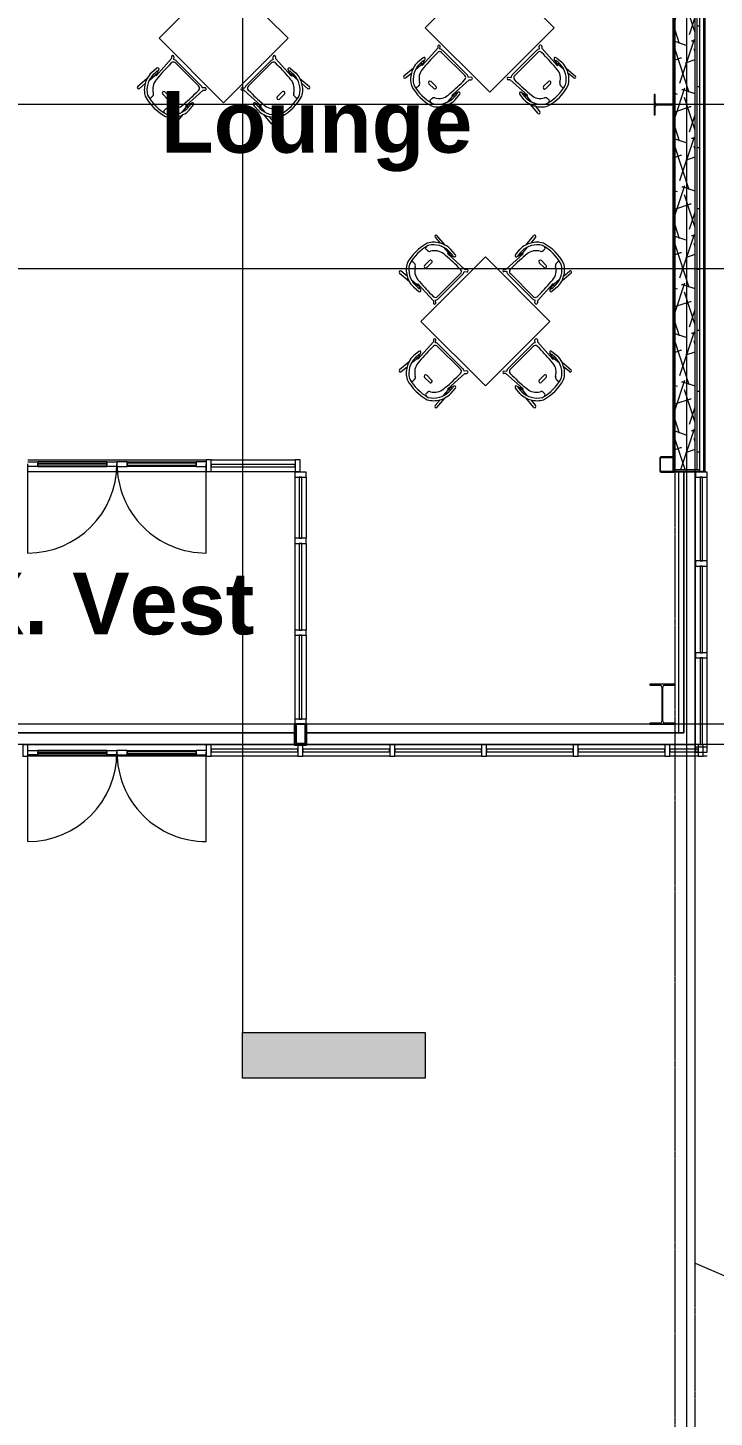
# Model space of a CAD drawing. Header units: inches. Extents: x 25557 to 33164, y -23509 to -20035.
# Drawn here: x 31950 to 32221, y -23061 to -22513 of the extents above; entities that cross this region are included whole.
import ezdxf

# ---------------------------------------------------------------- set-up
doc = ezdxf.new("R2010")
doc.units = ezdxf.units.IN
doc.header["$MEASUREMENT"] = 0
doc.linetypes.add('Grid Line 1_2_', pattern=[0.875, 0.5, -0.125, 0.125, -0.125])
for name, color, linetype, lineweight in [('A-DOOR', 31, 'Continuous', 9), ('A-GLAZ-CURT', 52, 'Continuous', 9), ('A-GLAZ-CWMG', 51, 'Continuous', 9), ('A-WALL', 113, 'Continuous', 25), ('A-WALL-PATT', 111, 'Continuous', 25), ('C-BLDG-PADS', 91, 'Continuous', 9), ('C-TOPO', 7, 'Continuous', 9), ('G-ANNO-SYMB', 111, 'Continuous', 9), ('I-FURN', 30, 'Continuous', 9), ('I-WALL', 2, 'Continuous', 9), ('L-SITE-WALL', 31, 'Continuous', 9), ('M-AREA-IDEN', 171, 'Continuous', 9), ('S-BEAM', 12, 'Continuous', 9), ('S-COLS', 52, 'Continuous', 9), ('S-GRID', 1, 'Continuous', 9)]:
    doc.layers.add(name, color=color, linetype=linetype, lineweight=lineweight)
doc.styles.add('Arial_B', font='arialbd.ttf', dxfattribs={"height": 24.354149})

# ---------------------------------------------------------------- blocks, each defined once
blk = doc.blocks.new('Struct_Sports Complex_2015_rvt-2-Overall Floor Plan')
at = {"layer": 'L-SITE-WALL', "color": 7}
for p, q in [((26274.89, -22790.8), (26274.89, -22687.68)), ((26282.89, -22687.68), (26282.89, -22687.93))]:
    blk.add_line(p, q, dxfattribs=at)
blk = doc.blocks.new('W-Wide Flange-Column - B2_B-1169488-Overall Floor Plan')
at = {"layer": 'S-COLS'}
h = blk.add_hatch(dxfattribs=at)
h.set_pattern_fill('FP_18', color=256, style=0, pattern_type=2)
h.set_pattern_definition([(225, (32200.71, -22779.428), (19.00703, -19.00703), []), (225, (32200.71, -22808.228), (19.00703, -19.00703), [])])
h.paths.add_polyline_path([(5, 7.87), (-5, 7.87), (-5, 7.44), (-0.84, 7.44), (-0.35, 7.24), (-0.14, 6.75), (-0.14, -6.75), (-0.35, -7.24), (-0.84, -7.44), (-5, -7.44), (-5, -7.87), (5, -7.87), (5, -7.44), (0.84, -7.44), (0.35, -7.24), (0.14, -6.75), (0.14, 6.75), (0.35, 7.24), (0.84, 7.44), (5, 7.44)], flags=0)
at = {"layer": 'S-COLS', "lineweight": 15}
for p, q in [((5, 7.87), (-5, 7.87)), ((-5, 7.87), (-5, 7.44)), ((-5, 7.44), (-0.84, 7.44)), ((-0.14, 6.75), (-0.14, -6.75)), ((0.14, -6.75), (0.14, 6.75)), ((0.84, 7.44), (5, 7.44)), ((5, 7.44), (5, 7.87)), ((-0.84, -7.44), (-5, -7.44)), ((-5, -7.44), (-5, -7.87)), ((-5, -7.87), (5, -7.87)), ((5, -7.44), (0.84, -7.44)), ((5, -7.87), (5, -7.44))]:
    blk.add_line(p, q, dxfattribs=at)
for centre, start, end in [((-0.84, 6.75), 0, 90), ((0.84, 6.75), 90, 180), ((-0.84, -6.75), 270, 0), ((0.84, -6.75), 180, 270)]:
    blk.add_arc(centre, 0.691, start, end, dxfattribs=at)
blk = doc.blocks.new('Falcon 7700 Series Pedestal Base - 36_ Square Top x 30_ - Wheelchair Height-460525-Overall Floor Plan')
at = {"layer": 'I-FURN'}
for p, q in [((18, 18), (-18, 18)), ((-18, 18), (-18, -18)), ((18, -18), (18, 18)), ((-18, -18), (18, -18))]:
    blk.add_line(p, q, dxfattribs=at)
blk = doc.blocks.new('HermanMiller_Collection_Air-Chair_SideChair_Arms - Arms-460524-Overall Floor Plan')
at = {"layer": 'I-FURN'}
for p, q in [((-8.45, 10.45), (-3.55, 10.02)), ((-5.47, 9.18), (-8.45, 9.45)), ((-3.35, 9.02), (-0.6, 8.8)), ((-0.69, 10.45), (2.04, 10.2)), ((-0.6, 8.8), (-0.34, 8.32)), ((0.38, 8.73), (-0.6, 8.8)), ((-0.34, 8.32), (8.79, 8.8)), ((2.2, 9.22), (0.77, 8.78)), ((6.45, 7.57), (7.62, 7.57)), ((8.7, -6.35), (8.7, 6.35)), ((8.79, 8.8), (9.32, 9.33)), ((10.01, 8.64), (9.17, 7.94)), ((9.52, 6.69), (9.52, -6.69)), ((-3.6, -1.35), (-3.6, 1.35)), ((-2.35, 1.35), (-2.35, -1.35)), ((-8.45, -9.45), (-5.47, -9.18)), ((-3.55, -10.02), (-8.45, -10.45)), ((-3.35, -9.02), (-0.6, -8.8)), ((2.04, -10.2), (-0.69, -10.45)), ((-0.34, -8.32), (-0.6, -8.8)), ((-0.6, -8.8), (0.38, -8.73)), ((8.79, -8.8), (-0.34, -8.32)), ((0.77, -8.78), (2.2, -9.22)), ((6.45, -7.57), (7.62, -7.57)), ((9.32, -9.33), (8.79, -8.8)), ((9.17, -7.94), (10.01, -8.64))]:
    blk.add_line(p, q, dxfattribs=at)
for centre, radius, start, end in [((9.93, 0), 19.77, 163.4787, 196.5213), ((-1.51, 1.66), 8.5, 117.7851, 152.2149), ((-8.45, 9.95), 0.5, 90, 270), ((-0.65, 0.76), 8.69, 90.7893, 148.9202), ((-0.23, 0.83), 6.63, 124.5004, 148.6439), ((-2.46, 4.97), 5.17, 102.2096, 125.548), ((-0.92, 1.66), 5.55, 95.4677, 123.4626), ((-1.25, 4.41), 6.06, 84.7201, 112.311), ((6.58, -76.67), 84.24, 90.0911, 95.4677), ((-0.51, -9.88), 19.32, 84.4222, 90.7893), ((0.44, 9.26), 0.53, 159.7405, 262.7198), ((0.45, 9.65), 0.924, 265.6115, 290.3639), ((1.81, 9.64), 0.521, 212.9555, 275.0445), ((2.06, 9.7), 0.499, 287, 91.3054), ((7.62, 6.48), 1.09, 353.2467, 90.0911), ((7.56, 6.82), 1.97, 356.1033, 34.6542), ((9.66, 8.99), 0.49, 315, 135), ((9.93, 0), 18.77, 163.7855, 196.2145), ((-7.66, 5.36), 2.08, 305.4968, 328.6439), ((-2.98, 1.35), 0.625, 0, 180), ((-0.65, -0.76), 8.69, 211.0798, 269.2107), ((-7.66, -5.36), 2.08, 31.3561, 54.5032), ((-0.23, -0.83), 6.63, 211.3561, 235.4996), ((-2.98, -1.35), 0.625, 180, 0), ((-1.51, -1.66), 8.5, 207.7851, 242.2149), ((-8.45, -9.95), 0.5, 90, 270), ((-2.46, -4.97), 5.17, 234.452, 257.7904), ((-0.92, -1.66), 5.55, 236.5374, 264.5323), ((-1.25, -4.41), 6.06, 247.689, 275.2799), ((6.58, 76.67), 84.24, 264.5323, 269.9089), ((-0.51, 9.88), 19.32, 269.2107, 275.5778), ((0.44, -9.26), 0.53, 97.2802, 200.2595), ((0.45, -9.65), 0.924, 69.6361, 94.3885), ((1.81, -9.64), 0.521, 84.9555, 147.0445), ((2.06, -9.7), 0.499, 268.6946, 73), ((7.62, -6.48), 1.09, 269.9089, 6.7533), ((7.56, -6.82), 1.97, 325.3458, 3.8967), ((9.66, -8.99), 0.49, 225, 45)]:
    blk.add_arc(centre, radius, start, end, dxfattribs=at)
for centre, major_axis, ratio, start_param, end_param in [((-7.46, 6.92), (0.03, 3.66), 0.320235, 2.34328, 2.536765), ((-7.87, 5.38), (-0.03, 1.79), 0.298783, 2.522217, 3.153947), ((-7.46, -6.92), (-0.03, 3.66), 0.320235, 0.604828, 0.798312), ((-7.87, -5.38), (0.03, 1.79), 0.298783, 6.270831, 6.902561)]:
    blk.add_ellipse(centre, major_axis=major_axis, ratio=ratio, start_param=start_param, end_param=end_param, dxfattribs=at)
for points in [[(-6.45, 3.67), (-6.52, 3.66), (-6.67, 3.64), (-6.9, 3.62), (-7.13, 3.61), (-7.4, 3.6), (-7.65, 3.59), (-7.83, 3.59)], [(-6.45, -3.67), (-6.52, -3.66), (-6.67, -3.64), (-6.9, -3.62), (-7.13, -3.61), (-7.4, -3.6), (-7.65, -3.59), (-7.83, -3.59)]]:
    blk.add_open_spline(points, degree=3, knots=[-1, -1, -1, -1, -0.75, -0.5, -0.375, -0.25, 0, 0, 0, 0], dxfattribs=at)
blk = doc.blocks.new('HermanMiller_Collection_Air-Chair_SideChair_Arms - Arms-457867-Overall Floor Plan')
at = {"layer": 'I-FURN'}
for p, q in [((-3.55, 10.02), (-8.45, 10.45)), ((-8.45, 9.45), (-5.47, 9.18)), ((-3.35, 9.02), (-0.6, 8.8)), ((2.04, 10.2), (-0.69, 10.45)), ((-0.34, 8.32), (-0.6, 8.8)), ((-0.6, 8.8), (0.38, 8.73)), ((8.79, 8.8), (-0.34, 8.32)), ((0.77, 8.78), (2.2, 9.22)), ((6.45, 7.57), (7.62, 7.57)), ((8.7, 6.35), (8.7, -6.35)), ((9.32, 9.33), (8.79, 8.8)), ((9.17, 7.94), (10.01, 8.64)), ((9.52, -6.69), (9.52, 6.69)), ((-3.6, 1.35), (-3.6, -1.35)), ((-2.35, -1.35), (-2.35, 1.35)), ((-5.47, -9.18), (-8.45, -9.45)), ((-8.45, -10.45), (-3.55, -10.02)), ((-3.35, -9.02), (-0.6, -8.8)), ((-0.69, -10.45), (2.04, -10.2)), ((-0.6, -8.8), (-0.34, -8.32)), ((0.38, -8.73), (-0.6, -8.8)), ((-0.34, -8.32), (8.79, -8.8)), ((2.2, -9.22), (0.77, -8.78)), ((6.45, -7.57), (7.62, -7.57)), ((8.79, -8.8), (9.32, -9.33)), ((10.01, -8.64), (9.17, -7.94))]:
    blk.add_line(p, q, dxfattribs=at)
for centre, radius, start, end in [((9.93, 0), 19.77, 163.4787, 196.5213), ((-1.51, 1.66), 8.5, 117.7851, 152.2149), ((-8.45, 9.95), 0.5, 90, 270), ((-0.65, 0.76), 8.69, 90.7893, 148.9202), ((-0.23, 0.83), 6.63, 124.5004, 148.6439), ((-2.46, 4.97), 5.17, 102.2096, 125.548), ((-0.92, 1.66), 5.55, 95.4677, 123.4626), ((-1.25, 4.41), 6.06, 84.7201, 112.311), ((6.58, -76.67), 84.24, 90.0911, 95.4677), ((-0.51, -9.88), 19.32, 84.4222, 90.7893), ((0.44, 9.26), 0.53, 159.7405, 262.7198), ((0.45, 9.65), 0.924, 265.6115, 290.3639), ((1.81, 9.64), 0.521, 212.9555, 275.0445), ((2.06, 9.7), 0.499, 287, 91.3054), ((7.62, 6.48), 1.09, 353.2467, 90.0911), ((7.56, 6.82), 1.97, 356.1033, 34.6542), ((9.66, 8.99), 0.49, 315, 135), ((9.93, 0), 18.77, 163.7855, 196.2145), ((-7.66, 5.36), 2.08, 305.4968, 328.6439), ((-2.98, 1.35), 0.625, 360, 180), ((-0.65, -0.76), 8.69, 211.0798, 269.2107), ((-7.66, -5.36), 2.08, 31.3561, 54.5032), ((-0.23, -0.83), 6.63, 211.3561, 235.4996), ((-2.98, -1.35), 0.625, 180, 360), ((-1.51, -1.66), 8.5, 207.7851, 242.2149), ((-8.45, -9.95), 0.5, 90, 270), ((-2.46, -4.97), 5.17, 234.452, 257.7904), ((-0.92, -1.66), 5.55, 236.5374, 264.5323), ((-1.25, -4.41), 6.06, 247.689, 275.2799), ((6.58, 76.67), 84.24, 264.5323, 269.9089), ((-0.51, 9.88), 19.32, 269.2107, 275.5778), ((0.44, -9.26), 0.53, 97.2802, 200.2595), ((0.45, -9.65), 0.924, 69.6361, 94.3885), ((1.81, -9.64), 0.521, 84.9555, 147.0445), ((2.06, -9.7), 0.499, 268.6946, 73), ((7.62, -6.48), 1.09, 269.9089, 6.7533), ((7.56, -6.82), 1.97, 325.3458, 3.8967), ((9.66, -8.99), 0.49, 225, 45)]:
    blk.add_arc(centre, radius, start, end, dxfattribs=at)
for centre, major_axis, ratio, start_param, end_param in [((-7.46, 6.92), (0.03, 3.66), 0.320235, 2.34328, 2.536765), ((-7.87, 5.38), (-0.03, 1.79), 0.298783, 2.522217, 3.153947), ((-7.46, -6.92), (-0.03, 3.66), 0.320235, 0.604828, 0.798312), ((-7.87, -5.38), (0.03, 1.79), 0.298783, 6.270831, 6.902561)]:
    blk.add_ellipse(centre, major_axis=major_axis, ratio=ratio, start_param=start_param, end_param=end_param, dxfattribs=at)
for points in [[(-6.45, 3.67), (-6.52, 3.66), (-6.67, 3.64), (-6.9, 3.62), (-7.13, 3.61), (-7.4, 3.6), (-7.65, 3.59), (-7.83, 3.59)], [(-6.45, -3.67), (-6.52, -3.66), (-6.67, -3.64), (-6.9, -3.62), (-7.13, -3.61), (-7.4, -3.6), (-7.65, -3.59), (-7.83, -3.59)]]:
    blk.add_open_spline(points, degree=3, knots=[-1, -1, -1, -1, -0.75, -0.5, -0.375, -0.25, 0, 0, 0, 0], dxfattribs=at)
blk = doc.blocks.new('Door_Single_Storefront - one-1142346-Overall Floor Plan')
at = {"layer": 'A-DOOR'}
for p, q in [((-17.59375, 0.75), (-13.59375, 0.75)), ((-17.59375, -35.1875), (-17.59375, 0)), ((-13.59375, 0.75), (-13.59375, -1)), ((13.59375, 0.75), (-13.59375, 0.75)), ((-13.59375, -0.5), (-13.59375, 0.25)), ((-13.59375, 0.25), (13.59375, 0.25)), ((13.59375, -1), (13.59375, 0.75)), ((13.59375, 0.75), (17.59375, 0.75)), ((13.59375, 0.25), (13.59375, -0.5)), ((17.59375, 0.75), (17.59375, -1)), ((-13.59375, -1), (-17.59375, -1)), ((13.59375, -0.5), (-13.59375, -0.5)), ((-13.59375, -1), (13.59375, -1)), ((17.59375, -1), (13.59375, -1))]:
    blk.add_line(p, q, dxfattribs=at)
blk.add_arc((-17.59375, 0), 35.1875, 270, 0, dxfattribs=at)
blk = doc.blocks.new('Door_Single_Storefront - one-1142347-Overall Floor Plan')
at = {"layer": 'A-DOOR'}
for p, q in [((-17.59375, 35.1875), (-17.59375, 0)), ((-13.59375, 1), (-17.59375, 1)), ((-13.59375, -0.75), (-13.59375, 1)), ((-13.59375, 1), (13.59375, 1)), ((13.59375, 0.5), (-13.59375, 0.5)), ((-13.59375, 0.5), (-13.59375, -0.25)), ((17.59375, 1), (13.59375, 1)), ((13.59375, 1), (13.59375, -0.75)), ((13.59375, -0.25), (13.59375, 0.5)), ((17.59375, -0.75), (17.59375, 1)), ((-17.59375, -0.75), (-13.59375, -0.75)), ((-13.59375, -0.25), (13.59375, -0.25)), ((13.59375, -0.75), (-13.59375, -0.75)), ((13.59375, -0.75), (17.59375, -0.75))]:
    blk.add_line(p, q, dxfattribs=at)
blk.add_arc((-17.59375, 0), 35.1875, 360, 90, dxfattribs=at)
blk = doc.blocks.new('System Panel - Exterior Glazing-827454-Overall Floor Plan')
at = {"layer": 'A-GLAZ-CURT'}
for p, q in [((17.09375, 1.25), (-17.09375, 1.25)), ((-17.09375, 1.25), (-17.09375, 0.25)), ((-17.09375, 0.25), (-17.09375, 1.25)), ((17.09375, 1.25), (-17.09375, 1.25)), ((-17.09375, 0.25), (17.09375, 0.25)), ((-17.09375, 0.25), (17.09375, 0.25)), ((17.09375, 0.25), (17.09375, 1.25)), ((17.09375, 1.25), (17.09375, 0.25))]:
    blk.add_line(p, q, dxfattribs=at)
blk = doc.blocks.new('Rectangular Mullion - Exterior 2_ x 4_5_-1135278-Overall Floor Plan')
at = {"layer": 'A-GLAZ-CWMG'}
for p, q in [((26053.27, -22795.43), (26018.08, -22795.43)), ((26053.27, -22799.93), (26018.08, -22799.93))]:
    blk.add_line(p, q, dxfattribs=at)
blk = doc.blocks.new('Rectangular Mullion - Exterior 2_ x 4_5_-1135279-Overall Floor Plan')
at = {"layer": 'A-GLAZ-CWMG'}
for p, q in [((26088.45, -22795.43), (26053.27, -22795.43)), ((26088.45, -22799.93), (26053.27, -22799.93))]:
    blk.add_line(p, q, dxfattribs=at)
blk = doc.blocks.new('Rectangular Mullion - Exterior 2_ x 4_5_-1135280-Overall Floor Plan')
at = {"layer": 'A-GLAZ-CWMG'}
for p, q in [((26123.27, -22795.43), (26090.45, -22795.43)), ((26124.64, -22799.93), (26090.45, -22799.93))]:
    blk.add_line(p, q, dxfattribs=at)
blk = doc.blocks.new('Rectangular Mullion - Exterior 2_ x 4_5_-V15-Overall Floor Plan')
at = {"layer": 'A-GLAZ-CWMG'}
for p, q in [((26160.83, -22795.43), (26128.02, -22795.43)), ((26160.83, -22799.93), (26126.64, -22799.93))]:
    blk.add_line(p, q, dxfattribs=at)
blk = doc.blocks.new('Rectangular Mullion - Exterior 2_ x 4_5_-V16-Overall Floor Plan')
at = {"layer": 'A-GLAZ-CWMG'}
for p, q in [((26197.02, -22795.43), (26162.83, -22795.43)), ((26197.02, -22799.93), (26162.83, -22799.93))]:
    blk.add_line(p, q, dxfattribs=at)
blk = doc.blocks.new('Rectangular Mullion - Exterior 2_ x 4_5_-1142350-Overall Floor Plan')
at = {"layer": 'A-GLAZ-CWMG', "lineweight": 13}
for p, q in [((-2, 1.5), (0, 1.5)), ((-2, -3), (-2, 1.5)), ((0, 1.5), (0, -3)), ((0, -3), (-2, -3))]:
    blk.add_line(p, q, dxfattribs=at)
blk = doc.blocks.new('Rectangular Mullion - Exterior 2_ x 4_5_-1142343-Overall Floor Plan')
at = {"layer": 'A-GLAZ-CWMG', "lineweight": 13}
for p, q in [((-1, 1.5), (1, 1.5)), ((-1, -3), (-1, 1.5)), ((1, 1.5), (1, -3)), ((1, -3), (-1, -3))]:
    blk.add_line(p, q, dxfattribs=at)
blk = doc.blocks.new('System Panel - Exterior Glazing-1142354-Overall Floor Plan')
at = {"layer": 'A-GLAZ-CURT'}
for p, q in [((5.5625, 1.25), (-5.5625, 1.25)), ((-5.5625, 1.25), (-5.5625, 0.25)), ((-5.5625, 0.25), (-5.5625, 1.25)), ((4.5625, 1.25), (-5.5625, 1.25)), ((-5.5625, 0.25), (5.5625, 0.25)), ((-5.5625, 0.25), (4.5625, 0.25)), ((5.5625, 0.25), (5.5625, 1.25))]:
    blk.add_line(p, q, dxfattribs=at)
blk = doc.blocks.new('Rectangular Mullion - Exterior 2_ x 4_5_-1135282-Overall Floor Plan')
at = {"layer": 'A-GLAZ-CWMG'}
for p, q in [((26281.52, -22795.43), (26271.39, -22795.43)), ((26282.52, -22799.93), (26271.39, -22799.93)), ((26286.02, -22799.93), (26284.52, -22799.93))]:
    blk.add_line(p, q, dxfattribs=at)
blk = doc.blocks.new('System Panel - Exterior Glazing-1142335-Overall Floor Plan')
at = {"layer": 'A-GLAZ-CURT'}
for p, q in [((16.53125, -0.25), (-16.53125, -0.25)), ((-16.53125, -0.25), (-16.53125, -1.25)), ((-16.53125, -1.25), (-16.53125, -0.25)), ((16.53125, -0.25), (-16.53125, -0.25)), ((-16.53125, -1.25), (16.53125, -1.25)), ((-16.53125, -1.25), (16.53125, -1.25)), ((16.53125, -1.25), (16.53125, -0.25)), ((16.53125, -0.25), (16.53125, -1.25))]:
    blk.add_line(p, q, dxfattribs=at)
blk = doc.blocks.new('System Panel - Exterior Glazing-V17-Overall Floor Plan')
at = {"layer": 'A-GLAZ-CURT'}
for p, q in [((17.09375, -0.25), (-17.09375, -0.25)), ((-17.09375, -0.25), (-17.09375, -1.25)), ((-17.09375, -1.25), (-17.09375, -0.25)), ((17.09375, -0.25), (-17.09375, -0.25)), ((-17.09375, -1.25), (17.09375, -1.25)), ((-17.09375, -1.25), (17.09375, -1.25)), ((17.09375, -1.25), (17.09375, -0.25)), ((17.09375, -0.25), (17.09375, -1.25))]:
    blk.add_line(p, q, dxfattribs=at)
blk = doc.blocks.new('Rectangular Mullion - Exterior 2_ x 4_5_-1135294-Overall Floor Plan')
at = {"layer": 'A-GLAZ-CWMG'}
for p, q in [((24208.7, -22795.43), (24241.77, -22795.43)), ((24208.7, -22799.93), (24241.77, -22799.93))]:
    blk.add_line(p, q, dxfattribs=at)
blk = doc.blocks.new('Rectangular Mullion - Exterior 2_ x 4_5_-V18-Overall Floor Plan')
at = {"layer": 'A-GLAZ-CWMG'}
for p, q in [((26281.52, -22796.37), (26281.52, -22761.18)), ((26286.02, -22796.37), (26286.02, -22761.18))]:
    blk.add_line(p, q, dxfattribs=at)
blk = doc.blocks.new('Rectangular Mullion - Exterior 2_ x 4_5_-1142339-Overall Floor Plan')
at = {"layer": 'A-GLAZ-CWMG', "lineweight": 13}
for p, q in [((-2, 3), (0, 3)), ((-2, -1.5), (-2, 3)), ((0, 3), (0, -1.5)), ((0, -1.5), (-2, -1.5))]:
    blk.add_line(p, q, dxfattribs=at)
blk = doc.blocks.new('Rectangular Mullion - Exterior 2_ x 4_5_-1142342-Overall Floor Plan')
at = {"layer": 'A-GLAZ-CWMG', "lineweight": 13}
for p, q in [((0, 3), (-2, 3)), ((-2, 3), (-2, -1.5)), ((0, -1.5), (0, 3)), ((-2, -1.5), (0, -1.5))]:
    blk.add_line(p, q, dxfattribs=at)
blk = doc.blocks.new('Rectangular Mullion - Exterior 2_ x 4_5_-1115231-Overall Floor Plan')
at = {"layer": 'A-GLAZ-CWMG', "lineweight": 13}
for p, q in [((-1, 3), (1, 3)), ((-1, -1.5), (-1, 3)), ((1, 3), (1, -1.5)), ((1, -1.5), (-1, -1.5))]:
    blk.add_line(p, q, dxfattribs=at)
blk = doc.blocks.new('System Panel - Exterior Glazing-827433-Overall Floor Plan')
at = {"layer": 'A-GLAZ-CURT'}
for p, q in [((17.09375, -0.25), (-17.09375, -0.25)), ((-17.09375, -0.25), (-17.09375, -1.25)), ((-17.09375, -1.25), (-17.09375, -0.25)), ((17.09375, -0.25), (-17.09375, -0.25)), ((-17.09375, -1.25), (17.09375, -1.25)), ((-17.09375, -1.25), (17.09375, -1.25)), ((17.09375, -1.25), (17.09375, -0.25)), ((17.09375, -0.25), (17.09375, -1.25))]:
    blk.add_line(p, q, dxfattribs=at)
blk = doc.blocks.new('Rectangular Mullion - Exterior 2_ x 4_5_-769211-Overall Floor Plan')
at = {"layer": 'A-GLAZ-CWMG'}
for p, q in [((26281.52, -22759.18), (26281.52, -22724.99)), ((26286.02, -22759.18), (26286.02, -22724.99))]:
    blk.add_line(p, q, dxfattribs=at)
blk = doc.blocks.new('Rectangular Mullion - Exterior 2_ x 4_5_-827464-Overall Floor Plan')
at = {"layer": 'A-GLAZ-CWMG', "lineweight": 13}
for p, q in [((-1, 3), (1, 3)), ((-1, -1.5), (-1, 3)), ((1, 3), (1, -1.5)), ((1, -1.5), (-1, -1.5))]:
    blk.add_line(p, q, dxfattribs=at)
blk = doc.blocks.new('System Panel - Exterior Glazing-1142345-Overall Floor Plan')
at = {"layer": 'A-GLAZ-CURT'}
for p, q in [((16.53125, 1.25), (-16.53125, 1.25)), ((-16.53125, 1.25), (-16.53125, 0.25)), ((-16.53125, 0.25), (-16.53125, 1.25)), ((16.53125, 1.25), (-16.53125, 1.25)), ((-16.53125, 0.25), (16.53125, 0.25)), ((-16.53125, 0.25), (16.53125, 0.25)), ((16.53125, 0.25), (16.53125, 1.25)), ((16.53125, 1.25), (16.53125, 0.25))]:
    blk.add_line(p, q, dxfattribs=at)
blk = doc.blocks.new('System Panel - Exterior Glazing-1142649-Overall Floor Plan')
at = {"layer": 'A-GLAZ-CURT'}
for p, q in [((12.06, 1.25), (-12.06, 1.25)), ((-12.06, 1.25), (-12.06, 0.25)), ((-12.06, 0.25), (-12.06, 1.25)), ((12.06, 1.25), (-12.06, 1.25)), ((-12.06, 0.25), (12.06, 0.25)), ((-12.06, 0.25), (12.06, 0.25)), ((12.06, 0.25), (12.06, 1.25)), ((12.06, 1.25), (12.06, 0.25))]:
    blk.add_line(p, q, dxfattribs=at)
blk = doc.blocks.new('Rectangular Mullion - Exterior 2_ x 4_5_-1135311-Overall Floor Plan')
at = {"layer": 'A-GLAZ-CWMG'}
for p, q in [((26123.39, -22752.24), (26123.39, -22785.3)), ((26127.89, -22752.24), (26127.89, -22785.3))]:
    blk.add_line(p, q, dxfattribs=at)
blk = doc.blocks.new('Rectangular Mullion - Exterior 2_ x 4_5_-769167-Overall Floor Plan')
at = {"layer": 'A-GLAZ-CWMG'}
for p, q in [((26123.39, -22716.05), (26123.39, -22750.24)), ((26127.89, -22716.05), (26127.89, -22750.24))]:
    blk.add_line(p, q, dxfattribs=at)
blk = doc.blocks.new('Rectangular Mullion - Exterior 2_ x 4_5_-1142647-Overall Floor Plan')
at = {"layer": 'A-GLAZ-CWMG'}
for p, q in [((26123.39, -22689.93), (26123.39, -22714.05)), ((26127.89, -22689.93), (26127.89, -22714.05))]:
    blk.add_line(p, q, dxfattribs=at)
blk = doc.blocks.new('Rectangular Mullion - Exterior 2_ x 4_5_-1142586-Overall Floor Plan')
at = {"layer": 'A-GLAZ-CWMG', "lineweight": 13}
for p, q in [((-2, 1.5), (0, 1.5)), ((-2, -3), (-2, 1.5)), ((0, 1.5), (0, -3)), ((0, -3), (-2, -3))]:
    blk.add_line(p, q, dxfattribs=at)
blk = doc.blocks.new('Rectangular Mullion - Exterior 2_ x 4_5_-827470-Overall Floor Plan')
at = {"layer": 'A-GLAZ-CWMG', "lineweight": 13}
for p, q in [((-1, 1.5), (1, 1.5)), ((-1, -3), (-1, 1.5)), ((1, 1.5), (1, -3)), ((1, -3), (-1, -3))]:
    blk.add_line(p, q, dxfattribs=at)
blk = doc.blocks.new('Rectangular Mullion - Exterior 2_ x 4_5_-1135312-Overall Floor Plan')
at = {"layer": 'A-GLAZ-CWMG'}
for p, q in [((26053.27, -22683.18), (26088.45, -22683.18)), ((26053.27, -22687.68), (26088.45, -22687.68))]:
    blk.add_line(p, q, dxfattribs=at)
blk = doc.blocks.new('Rectangular Mullion - Exterior 2_ x 4_5_-1135350-Overall Floor Plan')
at = {"layer": 'A-GLAZ-CWMG'}
for p, q in [((26018.08, -22683.18), (26053.27, -22683.18)), ((26018.08, -22687.68), (26053.27, -22687.68))]:
    blk.add_line(p, q, dxfattribs=at)
blk = doc.blocks.new('Rectangular Mullion - Exterior 2_ x 4_5_-1142587-Overall Floor Plan')
at = {"layer": 'A-GLAZ-CWMG', "lineweight": 13}
for p, q in [((0, 1.5), (-2, 1.5)), ((-2, 1.5), (-2, -3)), ((0, -3), (0, 1.5)), ((-2, -3), (0, -3))]:
    blk.add_line(p, q, dxfattribs=at)
blk = doc.blocks.new('Section - 3_32_ x 3_8_-18514-Overall Floor Plan')
at = {"layer": 'G-ANNO-SYMB'}
blk.add_hatch(color=256, dxfattribs=at).paths.add_polyline_path([(0, 0.375), (0, 0), (-0.09375, 0), (-0.09375, 0.375)], flags=0)
for p, q in [((0, 0.375), (-0.09375, 0.375)), ((-0.09375, 0.375), (-0.09375, 0)), ((0, 0), (0, 0.375)), ((-0.09375, 0), (0, 0))]:
    blk.add_line(p, q, dxfattribs=at)

msp = doc.modelspace()

# ---------------------------------------------------------------- hatches: boundary and pattern name
at = {"layer": 'A-WALL-PATT', "lineweight": 9}
h = msp.add_hatch(dxfattribs=at)
h.set_pattern_fill('FP_20', color=256, style=0, pattern_type=2)
h.set_pattern_definition([(161.57, (5933.279, 0.96), (-7.6802237, -0.0009796), [0, -54.643, 6.067, 0]), (18.43, (5931.359, 0.96), (-7.6802237, 0.0009796), [0, -54.643, 6.067, 0]), (108.43, (5933.279, 0.96), (3.8382953, -19.20136532), [18.211, -42.499]), (71.57, (5931.359, 0.96), (3.8382953, 19.20136532), [18.211, -42.499])])
h.paths.add_polyline_path([(32205.71, -22686.93), (32213.71, -22686.93), (32213.71, -22373.68), (32205.71, -22373.68), (32205.71, -22685.29)], flags=0)
h = msp.add_hatch(dxfattribs=at)
h.set_pattern_fill('FP_22', color=256, style=0, pattern_type=2)
h.set_pattern_definition([(0, (5932.32, 0), (0, 24), []), (90, (5932.32, 0), (-24, 1e-15), [])])
h.paths.add_polyline_path([(32214.46, -22686.93), (32215.46, -22686.93), (32215.46, -22373.68), (32214.46, -22373.68), (32214.46, -22685.29)], flags=0)
h = msp.add_hatch(dxfattribs=at)
h.set_pattern_fill('FP_19', color=256, style=0, pattern_type=2)
h.set_pattern_definition([(0, (5932.319, 0), (61.44, 15.36), [2.534, -43.546, 2.534, -43.546, -245.76]), (0, (5932.319, 0), (61.44, 15.36), [-92.16, 2.534, -89.626, 2.534, -43.546, -107.52]), (0, (5932.319, 0), (61.44, 15.36), [-230.4, 2.534, -28.186, 2.534, -74.266]), (120, (5955.359, 7.68), (-44.02215, 45.528601), [2.534, -43.546, 2.534, -43.546, -245.76]), (120, (5955.359, 7.68), (-44.02215, 45.528601), [-92.16, 2.534, -89.626, 2.534, -43.546, -107.52]), (120, (5955.359, 7.68), (-44.02215, 45.528601), [-230.4, 2.534, -28.186, 2.534, -74.266]), (240, (5963.039, 38.4), (-17.41785, -60.888601), [2.534, -43.546, 2.534, -43.546, -245.76]), (240, (5963.039, 38.4), (-17.41785, -60.888601), [-92.16, 2.534, -89.626, 2.534, -43.546, -107.52]), (240, (5963.039, 38.4), (-17.41785, -60.888601), [-230.4, 2.534, -28.186, 2.534, -74.266])])
h.paths.add_polyline_path([(32056.21, -22795.43), (32060.33, -22795.43), (32060.33, -22787.3), (32059.71, -22787.3), (32059.71, -22794.8), (32056.21, -22794.8)], flags=0)
at = {"layer": 'S-COLS'}
h = msp.add_hatch(dxfattribs=at)
h.set_pattern_fill('FP_17', color=256, style=0, pattern_type=2)
h.set_pattern_definition([(45, (5932.32, 0), (-19.00703, 19.00703), []), (45, (5932.32, 28.8), (-19.00703, 19.00703), [])])
h.paths.add_polyline_path([(32197.46, -22547.05), (32197.89, -22547.05), (32197.89, -22543.89), (32198.1, -22543.4), (32198.58, -22543.2), (32204.58, -22543.2), (32205.07, -22543.4), (32205.28, -22543.89), (32205.28, -22547.05), (32205.71, -22547.05), (32205.71, -22539.05), (32205.28, -22539.05), (32205.28, -22542.22), (32205.07, -22542.71), (32204.58, -22542.91), (32198.58, -22542.91), (32198.1, -22542.71), (32197.89, -22542.22), (32197.89, -22539.05), (32197.46, -22539.05)], flags=0)

# ---------------------------------------------------------------- linework, layer by layer
at = {"layer": 'A-WALL', "lineweight": 9}
for p, q in [((32205.71, -22686.93), (32205.71, -22373.68)), ((32213.71, -22686.93), (32213.71, -22373.68)), ((32214.46, -22686.93), (32214.46, -22373.68)), ((32215.46, -22687.68), (32215.46, -22372.93)), ((32217.08, -22687.68), (32217.08, -22372.93)), ((32205.71, -22686.93), (32215.46, -22686.93)), ((32056.21, -22787.3), (32056.21, -22794.8)), ((32059.71, -22787.3), (32059.71, -22794.8)), ((32056.21, -22794.8), (32059.71, -22794.8))]:
    msp.add_line(p, q, dxfattribs=at)
at = {"layer": 'C-BLDG-PADS'}
for p, q in [((32209.21, -22790.8), (32209.21, -22687.68)), ((31913.08, -22790.8), (32055.58, -22790.8)), ((32060.33, -22790.8), (32209.21, -22790.8))]:
    msp.add_line(p, q, dxfattribs=at)
at = {"layer": 'C-TOPO'}
for p, q in [((32209.21, -22687.68), (32209.21, -22790.8)), ((32055.58, -22790.8), (31913.08, -22790.8)), ((32209.21, -22790.8), (32060.33, -22790.8))]:
    msp.add_line(p, q, dxfattribs=at)
at = {"layer": 'G-ANNO-SYMB'}
for p, q in [((32210.22, -20363.1), (32210.22, -23225.87)), ((32035.14, -21003.08), (32035.14, -22908.84)), ((32243.89, -22607.84), (27927.66, -22607.84))]:
    msp.add_line(p, q, dxfattribs=at)
at = {"layer": 'I-WALL', "lineweight": 25}
for p, q in [((32060.33, -22787.3), (32055.58, -22787.3)), ((32055.58, -22787.3), (32055.58, -22795.43)), ((32060.33, -22795.43), (32060.33, -22787.3)), ((32055.58, -22795.43), (32060.33, -22795.43))]:
    msp.add_line(p, q, dxfattribs=at)
at = {"layer": 'L-SITE-WALL', "lineweight": 25}
for p, q in [((32204.96, -22372.93), (32204.96, -22687.68)), ((32217.46, -22687.68), (32217.46, -22372.93)), ((32204.96, -22687.68), (32217.46, -22687.68))]:
    msp.add_line(p, q, dxfattribs=at)
at = {"layer": 'S-BEAM'}
msp.add_line((32205.71, -22687.68), (32205.71, -22687.93), dxfattribs=at)
at = {"layer": 'S-COLS', "lineweight": 15}
for p, q in [((32197.89, -22539.05), (32197.46, -22539.05)), ((32197.46, -22539.05), (32197.46, -22547.05)), ((32197.89, -22542.22), (32197.89, -22539.05)), ((32205.71, -22539.05), (32205.28, -22539.05)), ((32205.28, -22539.05), (32205.28, -22542.22)), ((32205.71, -22547.05), (32205.71, -22539.05)), ((32197.89, -22547.05), (32197.89, -22543.89)), ((32204.58, -22542.91), (32198.58, -22542.91)), ((32198.58, -22543.2), (32204.58, -22543.2)), ((32205.28, -22543.89), (32205.28, -22547.05)), ((32197.46, -22547.05), (32197.89, -22547.05)), ((32205.28, -22547.05), (32205.71, -22547.05)), ((32199.71, -22682.39), (32199.71, -22687.46)), ((32199.94, -22687.46), (32199.94, -22682.39)), ((32205.24, -22681.93), (32200.18, -22681.93)), ((32200.18, -22682.16), (32205.24, -22682.16)), ((32205.48, -22682.39), (32205.48, -22687.46)), ((32205.71, -22687.46), (32205.71, -22682.39)), ((32205.24, -22687.69), (32200.18, -22687.69)), ((32200.18, -22687.93), (32205.24, -22687.93))]:
    msp.add_line(p, q, dxfattribs=at)
for centre, radius, start, end in [((32198.58, -22542.22), 0.691, 180, 270), ((32198.58, -22543.89), 0.691, 90, 180), ((32204.58, -22542.22), 0.691, 270, 0), ((32204.58, -22543.89), 0.691, 0, 90), ((32200.18, -22682.39), 0.466, 90, 180), ((32200.18, -22682.39), 0.233, 90, 180), ((32205.24, -22682.39), 0.466, 0, 90), ((32205.24, -22682.39), 0.233, 0, 90), ((32200.18, -22687.46), 0.466, 180, 270), ((32200.18, -22687.46), 0.233, 180, 270), ((32205.24, -22687.46), 0.466, 270, 0), ((32205.24, -22687.46), 0.233, 270, 0)]:
    msp.add_arc(centre, radius, start, end, dxfattribs=at)
at = {"layer": 'S-GRID', "linetype": 'Grid Line 1_2_'}
for p, q in [((32213.71, -22999.8), (32213.71, -20646.05)), ((32213.71, -23317.24), (32213.71, -20998.43)), ((32205.71, -23413.24), (32205.71, -22389.58)), ((32359.66, -22543.05), (27403.68, -22543.05)), ((32651.38, -22543.05), (27722.53, -22543.05)), ((32359.66, -22787.3), (27403.68, -22787.3)), ((32651.38, -22787.3), (27722.53, -22787.3)), ((32263.66, -22795.3), (27499.68, -22795.3)), ((32555.38, -22795.3), (27847.84, -22795.3))]:
    msp.add_line(p, q, dxfattribs=at)
at = {"layer": 'S-GRID'}
msp.add_line((32213.71, -22999.8), (32323.86, -23047.8), dxfattribs=at)

# ---------------------------------------------------------------- block references
at = {"lineweight": 5}
msp.add_blockref('Struct_Sports Complex_2015_rvt-2-Overall Floor Plan', (5932.32, 0), dxfattribs=at)
at = {"layer": 'A-DOOR'}
for p in [(31967.99, -22684.68), (31967.99, -22798.43)]:
    msp.add_blockref('Door_Single_Storefront - one-1142346-Overall Floor Plan', p, dxfattribs=at)
at = {"layer": 'A-DOOR', "rotation": 180}
for p in [(32003.18, -22684.68), (32003.18, -22798.43)]:
    msp.add_blockref('Door_Single_Storefront - one-1142347-Overall Floor Plan', p, dxfattribs=at)
at = {"layer": 'A-GLAZ-CURT'}
for name, p, rotation in [('System Panel - Exterior Glazing-1142345-Overall Floor Plan', (32039.3, -22684.68), 180), ('System Panel - Exterior Glazing-1142649-Overall Floor Plan', (32058.71, -22701.99), 90), ('System Panel - Exterior Glazing-1142335-Overall Floor Plan', (32216.83, -22706.46), 270), ('System Panel - Exterior Glazing-827454-Overall Floor Plan', (32058.71, -22733.15), 90), ('System Panel - Exterior Glazing-827433-Overall Floor Plan', (32216.83, -22742.08), 270), ('System Panel - Exterior Glazing-1142345-Overall Floor Plan', (32058.71, -22768.77), 90), ('System Panel - Exterior Glazing-V17-Overall Floor Plan', (32216.83, -22778.27), 270)]:
    msp.add_blockref(name, p, dxfattribs=dict(at, rotation=rotation))
for name, p in [('System Panel - Exterior Glazing-827454-Overall Floor Plan', (32039.87, -22798.43)), ('System Panel - Exterior Glazing-827454-Overall Floor Plan', (32076.05, -22798.43)), ('System Panel - Exterior Glazing-827454-Overall Floor Plan', (32112.24, -22798.43)), ('System Panel - Exterior Glazing-827454-Overall Floor Plan', (32148.43, -22798.43)), ('System Panel - Exterior Glazing-827454-Overall Floor Plan', (32184.62, -22798.43)), ('System Panel - Exterior Glazing-1142354-Overall Floor Plan', (32209.27, -22798.43))]:
    msp.add_blockref(name, p, dxfattribs=at)
at = {"layer": 'A-GLAZ-CWMG'}
for name, p in [('Rectangular Mullion - Exterior 2_ x 4_5_-1135350-Overall Floor Plan', (5932.32, 0)), ('Rectangular Mullion - Exterior 2_ x 4_5_-1135312-Overall Floor Plan', (5932.32, 0)), ('Rectangular Mullion - Exterior 2_ x 4_5_-1142587-Overall Floor Plan', (32057.83, -22684.68)), ('Rectangular Mullion - Exterior 2_ x 4_5_-1142647-Overall Floor Plan', (5932.32, 0)), ('Rectangular Mullion - Exterior 2_ x 4_5_-769167-Overall Floor Plan', (5932.32, 0)), ('Rectangular Mullion - Exterior 2_ x 4_5_-769211-Overall Floor Plan', (5932.32, 0)), ('Rectangular Mullion - Exterior 2_ x 4_5_-1135311-Overall Floor Plan', (5932.32, 0)), ('Rectangular Mullion - Exterior 2_ x 4_5_-V18-Overall Floor Plan', (5932.32, 0)), ('Rectangular Mullion - Exterior 2_ x 4_5_-1135278-Overall Floor Plan', (5932.32, 0)), ('Rectangular Mullion - Exterior 2_ x 4_5_-1135279-Overall Floor Plan', (5932.32, 0)), ('Rectangular Mullion - Exterior 2_ x 4_5_-1135280-Overall Floor Plan', (5932.32, 0)), ('Rectangular Mullion - Exterior 2_ x 4_5_-V15-Overall Floor Plan', (5932.32, 0)), ('Rectangular Mullion - Exterior 2_ x 4_5_-V16-Overall Floor Plan', (5932.32, 0)), ('Rectangular Mullion - Exterior 2_ x 4_5_-V16-Overall Floor Plan', (5968.51, 0)), ('Rectangular Mullion - Exterior 2_ x 4_5_-V16-Overall Floor Plan', (6004.69, 0)), ('Rectangular Mullion - Exterior 2_ x 4_5_-1135282-Overall Floor Plan', (5932.32, 0))]:
    msp.add_blockref(name, p, dxfattribs=at)
at = {"layer": 'A-GLAZ-CWMG', "extrusion": (0, 0, -1)}
msp.add_blockref('Rectangular Mullion - Exterior 2_ x 4_5_-827470-Overall Floor Plan', (-32021.77, -22684.68), dxfattribs=at)
at = {"layer": 'A-GLAZ-CWMG'}
for name, p, rotation in [('Rectangular Mullion - Exterior 2_ x 4_5_-1135311-Overall Floor Plan', (9270.53, -48811.07), 90), ('Rectangular Mullion - Exterior 2_ x 4_5_-1142342-Overall Floor Plan', (32216.83, -22687.93), 89.99999999999997), ('Rectangular Mullion - Exterior 2_ x 4_5_-1135294-Overall Floor Plan', (9418.41, -46931.69), 90), ('Rectangular Mullion - Exterior 2_ x 4_5_-1142587-Overall Floor Plan', (32058.71, -22787.3), 270)]:
    msp.add_blockref(name, p, dxfattribs=dict(at, rotation=rotation))
at = {"layer": 'A-GLAZ-CWMG', "extrusion": (0, 0, -1)}
for name, p, rotation in [('Rectangular Mullion - Exterior 2_ x 4_5_-1142586-Overall Floor Plan', (-32058.71, -22687.93), 90), ('Rectangular Mullion - Exterior 2_ x 4_5_-827470-Overall Floor Plan', (-32058.71, -22715.05), 90), ('Rectangular Mullion - Exterior 2_ x 4_5_-827464-Overall Floor Plan', (-32216.83, -22723.99), 270), ('Rectangular Mullion - Exterior 2_ x 4_5_-827470-Overall Floor Plan', (-32058.71, -22751.24), 90), ('Rectangular Mullion - Exterior 2_ x 4_5_-1115231-Overall Floor Plan', (-32216.83, -22760.18), 270), ('Rectangular Mullion - Exterior 2_ x 4_5_-1142343-Overall Floor Plan', (-31949.4, -22798.43), 180), ('Rectangular Mullion - Exterior 2_ x 4_5_-1142343-Overall Floor Plan', (-32021.77, -22798.43), 180), ('Rectangular Mullion - Exterior 2_ x 4_5_-1142343-Overall Floor Plan', (-32057.96, -22798.43), 180), ('Rectangular Mullion - Exterior 2_ x 4_5_-1142343-Overall Floor Plan', (-32094.15, -22798.43), 180), ('Rectangular Mullion - Exterior 2_ x 4_5_-1142343-Overall Floor Plan', (-32130.33, -22798.43), 180), ('Rectangular Mullion - Exterior 2_ x 4_5_-1142343-Overall Floor Plan', (-32166.52, -22798.43), 180), ('Rectangular Mullion - Exterior 2_ x 4_5_-1142343-Overall Floor Plan', (-32202.71, -22798.43), 180), ('Rectangular Mullion - Exterior 2_ x 4_5_-1142339-Overall Floor Plan', (-32216.83, -22798.43), 270), ('Rectangular Mullion - Exterior 2_ x 4_5_-1142350-Overall Floor Plan', (-32216.83, -22798.43), 180)]:
    msp.add_blockref(name, p, dxfattribs=dict(at, rotation=rotation))
at = {"layer": 'G-ANNO-SYMB', "extrusion": (0, 0, -1), "xscale": 191.9999999999999, "yscale": 191.9999999999999, "zscale": 191.9999999999999, "rotation": 90.00000000000053}
msp.add_blockref('Section - 3_32_ x 3_8_-18514-Overall Floor Plan', (-32035.14, -22908.84), dxfattribs=at)
at = {"layer": 'I-FURN'}
for name, p, rotation in [('Falcon 7700 Series Pedestal Base - 36_ Square Top x 30_ - Wheelchair Height-460525-Overall Floor Plan', (32132.62, -22512.74), 314.9999999999997), ('Falcon 7700 Series Pedestal Base - 36_ Square Top x 30_ - Wheelchair Height-460525-Overall Floor Plan', (32027.62, -22516.88), 314.9999999999997), ('HermanMiller_Collection_Air-Chair_SideChair_Arms - Arms-457867-Overall Floor Plan', (32112.11, -22533.25), 44.99999999999943), ('HermanMiller_Collection_Air-Chair_SideChair_Arms - Arms-460524-Overall Floor Plan', (32153.12, -22533.25), 134.9999999999997), ('HermanMiller_Collection_Air-Chair_SideChair_Arms - Arms-457867-Overall Floor Plan', (32007.11, -22537.39), 44.99999999999943), ('HermanMiller_Collection_Air-Chair_SideChair_Arms - Arms-460524-Overall Floor Plan', (32048.12, -22537.39), 134.9999999999997), ('HermanMiller_Collection_Air-Chair_SideChair_Arms - Arms-457867-Overall Floor Plan', (32110.4, -22608.05), 314.9999999999997), ('HermanMiller_Collection_Air-Chair_SideChair_Arms - Arms-460524-Overall Floor Plan', (32151.41, -22608.05), 224.9999999999995), ('Falcon 7700 Series Pedestal Base - 36_ Square Top x 30_ - Wheelchair Height-460525-Overall Floor Plan', (32130.9, -22628.55), 314.9999999999997), ('HermanMiller_Collection_Air-Chair_SideChair_Arms - Arms-457867-Overall Floor Plan', (32110.4, -22649.06), 44.99999999999943), ('HermanMiller_Collection_Air-Chair_SideChair_Arms - Arms-460524-Overall Floor Plan', (32151.41, -22649.06), 134.9999999999997)]:
    msp.add_blockref(name, p, dxfattribs=dict(at, rotation=rotation))
at = {"layer": 'S-COLS', "rotation": 180}
msp.add_blockref('W-Wide Flange-Column - B2_B-1169488-Overall Floor Plan', (32200.71, -22779.43), dxfattribs=at)

# ---------------------------------------------------------------- texts
at = {"layer": 'M-AREA-IDEN', "char_height": 24.354, "attachment_point": 2, "line_spacing_factor": 0.938532, "style": 'Arial_B'}
for s, insert, width in [('Lounge', (32064.36, -22537.68), 142.848), ('X. Vest', (31983.05, -22727.58), 131.328)]:
    msp.add_mtext(s, dxfattribs=dict(at, insert=insert, width=width))

doc.saveas('drawing.dxf')
